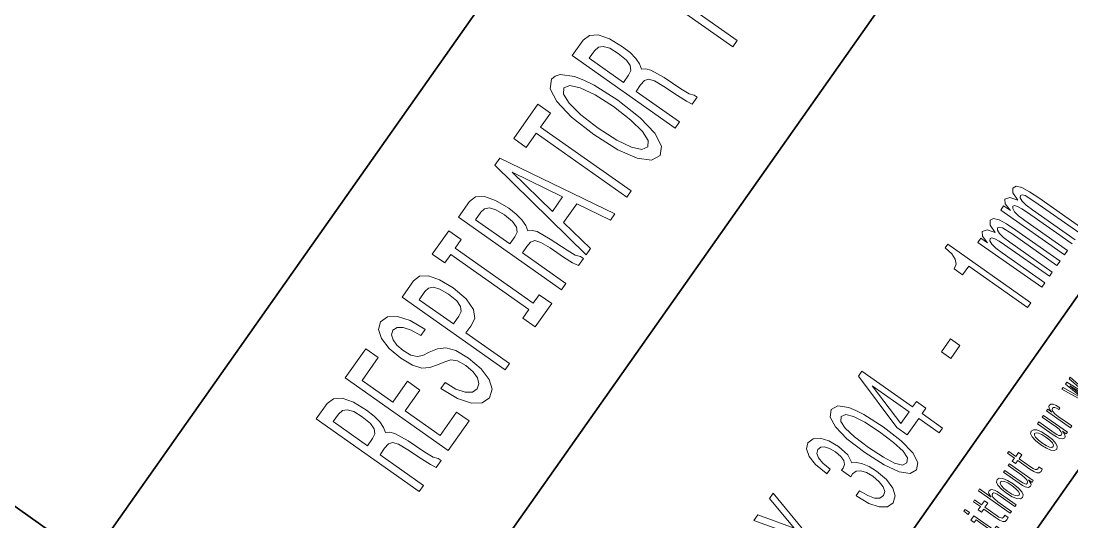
# Model space of a CAD drawing. Extents: x -102847 to 46781, y 197 to 139301.
# Drawn here: x 14575 to 32299, y 52688 to 61133 of the extents above; entities that cross this region are included whole.
import ezdxf

# ---------------------------------------------------------------- set-up
doc = ezdxf.new("R2010")
doc.units = 0

# ---------------------------------------------------------------- blocks, each defined once
blk = doc.blocks.new('Eletronics Cover 2 Upper')
at = {"color": 7, "lineweight": 35}
for p, q in [((265, 14), (265, 70)), ((220, 40), (385, 40)), ((220, 27), (385, 27)), ((220, 14), (385, 14)), ((10, 10), (410, 10)), ((220, 10), (410, 10))]:
    blk.add_line(p, q, dxfattribs=at)
at = {"color": 7, "lineweight": 13}
for points in [[(286.527374, 30.881124), (287.197418, 30.881124), (287.197418, 32.992077), (287.881836, 32.992077), (288.386169, 32.970463), (288.703186, 32.869598), (288.876099, 32.631844), (288.94812, 32.206772), (288.984161, 31.558357), (289.027374, 31.133286), (289.113831, 30.881124), (289.870331, 30.881124), (289.870331, 31.018013), (289.70462, 31.219742), (289.646973, 31.594381), (289.596558, 32.401299), (289.47406, 32.999279), (289.30835, 33.1866), (289.049011, 33.323486), (289.337189, 33.503601), (289.53891, 33.755764), (289.668579, 34.072765), (289.711823, 34.454613), (289.610962, 35.059799), (289.322784, 35.513687), (288.84726, 35.787464), (288.198853, 35.881126), (286.527374, 35.881126)], [(290.958221, 30.881124), (294.128235, 30.881124), (294.128235, 31.486311), (291.621033, 31.486311), (291.621033, 33.179394), (293.854462, 33.179394), (293.854462, 33.777378), (291.621033, 33.777378), (291.621033, 35.275936), (294.070618, 35.275936), (294.070618, 35.881126), (290.958221, 35.881126)], [(295.670044, 32.530979), (295.014404, 32.530979), (295.158508, 31.767292), (295.518738, 31.205332), (296.073486, 30.866714), (296.822784, 30.744236), (297.56485, 30.85951), (298.119598, 31.176514), (298.472626, 31.673632), (298.602325, 32.32925), (298.494232, 32.920029), (298.19165, 33.301872), (297.701721, 33.554035), (297.046112, 33.741356), (296.484161, 33.878242), (296.11673, 34.036743), (295.907776, 34.267292), (295.842957, 34.627522), (295.907776, 34.951729), (296.095093, 35.196686), (296.383301, 35.362392), (296.779541, 35.420029), (297.183014, 35.347984), (297.5, 35.153458), (297.708954, 34.82925), (297.809814, 34.389771), (298.465424, 34.389771), (298.465424, 34.404179), (298.350159, 35.081413), (298.011536, 35.585735), (297.478394, 35.902737), (296.757935, 36.010807), (296.109528, 35.902737), (295.605194, 35.600143), (295.280975, 35.131844), (295.16571, 34.526657), (295.259369, 33.986313), (295.533142, 33.618877), (295.965424, 33.37392), (296.556213, 33.1866), (297.139771, 33.020893), (297.579254, 32.862392), (297.845825, 32.631844), (297.939484, 32.257206), (297.853027, 31.87536), (297.6297, 31.587177), (297.291077, 31.407061), (296.851593, 31.349424), (296.361664, 31.428675), (295.98703, 31.659222), (295.749298, 32.033863)], [(299.625366, 30.881124), (300.288177, 30.881124), (300.288177, 32.992077), (301.023071, 32.992077), (301.765137, 33.028099), (302.355927, 33.280258), (302.737762, 33.770172), (302.867432, 34.440201), (302.766571, 35.059799), (302.478394, 35.513687), (302.002899, 35.787464), (301.354462, 35.881126), (299.625366, 35.881126)], [(305.151306, 31.486311), (304.229126, 31.486311), (304.229126, 30.881124), (306.736328, 30.881124), (306.736328, 31.486311), (305.814117, 31.486311), (305.814117, 35.275936), (306.736328, 35.275936), (306.736328, 35.881126), (304.229126, 35.881126), (304.229126, 35.275936), (305.151306, 35.275936)], [(308.213257, 30.881124), (308.883301, 30.881124), (308.883301, 32.992077), (309.567719, 32.992077), (310.072052, 32.970463), (310.389069, 32.869598), (310.561951, 32.631844), (310.634003, 32.206772), (310.670044, 31.558357), (310.713257, 31.133286), (310.799713, 30.881124), (311.556213, 30.881124), (311.556213, 31.018013), (311.390503, 31.219742), (311.332855, 31.594381), (311.28244, 32.401299), (311.159943, 32.999279), (310.994232, 33.1866), (310.734863, 33.323486), (311.023071, 33.503601), (311.224792, 33.755764), (311.354462, 34.072765), (311.397705, 34.454613), (311.296844, 35.059799), (311.008667, 35.513687), (310.533142, 35.787464), (309.884735, 35.881126), (308.213257, 35.881126)], [(311.966858, 30.881124), (312.6297, 30.881124), (313.15564, 32.350864), (315.151306, 32.350864), (315.677246, 30.881124), (316.354462, 30.881124), (314.524506, 35.888329), (313.789642, 35.888329)], [(318.162842, 30.881124), (318.825653, 30.881124), (318.825653, 35.275936), (320.338623, 35.275936), (320.338623, 35.881126), (316.64267, 35.881126), (316.64267, 35.275936), (318.162842, 35.275936)], [(320.979828, 33.381126), (321.109528, 32.257206), (321.484161, 31.428675), (322.067719, 30.917147), (322.831421, 30.744236), (323.587891, 30.917147), (324.17868, 31.428675), (324.546112, 32.257206), (324.683014, 33.381126), (324.546112, 34.497841), (324.387604, 34.951729), (324.17868, 35.32637), (323.587891, 35.837898), (323.227661, 35.967579), (322.831421, 36.018013), (322.060516, 35.837898), (321.476959, 35.333572), (321.109528, 34.505043)], [(325.561951, 30.881124), (326.231995, 30.881124), (326.231995, 32.992077), (326.916443, 32.992077), (327.420746, 32.970463), (327.737762, 32.869598), (327.910675, 32.631844), (327.982727, 32.206772), (328.018738, 31.558357), (328.061951, 31.133286), (328.148438, 30.881124), (328.904907, 30.881124), (328.904907, 31.018013), (328.739197, 31.219742), (328.68158, 31.594381), (328.631134, 32.401299), (328.508667, 32.999279), (328.342957, 33.1866), (328.083588, 33.323486), (328.371765, 33.503601), (328.573486, 33.755764), (328.703186, 34.072765), (328.746399, 34.454613), (328.645538, 35.059799), (328.357361, 35.513687), (327.881836, 35.787464), (327.233429, 35.881126), (325.561951, 35.881126)], [(334.322784, 30.881124), (334.985596, 30.881124), (334.985596, 32.992077), (335.720459, 32.992077), (336.462555, 33.028099), (337.053314, 33.280258), (337.435181, 33.770172), (337.56485, 34.440201), (337.463989, 35.059799), (337.175812, 35.513687), (336.700287, 35.787464), (336.05188, 35.881126), (334.322784, 35.881126)], [(288.011536, 35.268734), (288.451019, 35.225506), (288.760803, 35.088615), (288.955322, 34.836456), (289.020172, 34.440201), (288.94812, 34.022335), (288.753601, 33.770172), (288.422211, 33.640491), (287.968292, 33.604469), (287.197418, 33.604469), (287.197418, 35.268734)], [(301.174347, 35.268734), (301.606628, 35.225506), (301.923645, 35.088615), (302.110962, 34.836456), (302.175812, 34.440201), (302.10376, 34.022335), (301.909241, 33.770172), (301.57782, 33.640491), (301.123932, 33.604469), (300.288177, 33.604469), (300.288177, 35.268734)], [(309.697418, 35.268734), (310.136902, 35.225506), (310.446686, 35.088615), (310.641205, 34.836456), (310.706055, 34.440201), (310.634003, 34.022335), (310.439484, 33.770172), (310.108063, 33.640491), (309.654175, 33.604469), (308.883301, 33.604469), (308.883301, 35.268734)], [(313.386169, 32.963257), (314.157074, 35.16787), (314.927948, 32.963257)], [(321.671478, 33.381126), (321.750732, 34.252884), (321.988464, 34.894093), (322.355927, 35.283142), (322.831421, 35.420029), (323.299713, 35.283142), (323.667145, 34.886887), (323.904907, 34.245678), (323.991364, 33.381126), (323.904907, 32.509365), (323.667145, 31.868156), (323.299713, 31.479107), (322.831421, 31.349424), (322.355927, 31.479107), (321.988464, 31.868156), (321.750732, 32.502163)], [(327.046112, 35.268734), (327.485596, 35.225506), (327.79541, 35.088615), (327.989929, 34.836456), (328.054749, 34.440201), (327.982727, 34.022335), (327.788208, 33.770172), (327.456787, 33.640491), (327.002899, 33.604469), (326.231995, 33.604469), (326.231995, 35.268734)], [(301.328552, 15.36023), (301.933716, 15.36023), (302.850159, 16.979828), (303.783875, 15.36023), (304.394806, 15.36023), (303.144104, 17.417868), (304.331421, 19.365993), (303.749298, 19.365993), (302.867432, 17.884726), (302.002899, 19.365993), (301.397705, 19.365993), (302.579254, 17.412104)], [(308.342957, 16.616714), (308.342957, 16.576368), (308.435181, 16.023054), (308.706055, 15.608069), (309.132568, 15.342939), (309.697418, 15.244957), (310.296844, 15.342939), (310.746399, 15.596541), (311.034576, 16), (311.138336, 16.518732), (311.092224, 16.858789), (310.965424, 17.135447), (310.757935, 17.348703), (310.481262, 17.504322), (310.855927, 17.815561), (310.988464, 18.311239), (310.902039, 18.760807), (310.654175, 19.100864), (310.250732, 19.314121), (309.697418, 19.38905), (309.17868, 19.296829), (308.780975, 19.043228), (308.521606, 18.639769), (308.435181, 18.103746), (308.435181, 18.0634), (308.94812, 18.0634), (308.994232, 18.432276), (309.144104, 18.697407), (309.386169, 18.858789), (309.726227, 18.916426), (310.02594, 18.870317), (310.244965, 18.749279), (310.377533, 18.553314), (310.429413, 18.288185), (310.377533, 18.005764), (310.239197, 17.815561), (309.997131, 17.700289), (309.668579, 17.665707), (309.443817, 17.671471), (309.443817, 17.216139), (309.726227, 17.227665), (310.089355, 17.175793), (310.360229, 17.037464), (310.521606, 16.812679), (310.579254, 16.518732), (310.515869, 16.184439), (310.348724, 15.9366), (310.083588, 15.78098), (309.731995, 15.729107), (309.368896, 15.786743), (309.10376, 15.959654), (308.936615, 16.236311), (308.873199, 16.616714)], [(311.876099, 17.314121), (311.962555, 16.409222), (312.233429, 15.763689), (312.66571, 15.371758), (313.265137, 15.244957), (313.858795, 15.371758), (314.291077, 15.763689), (314.556213, 16.409222), (314.648438, 17.314121), (314.556213, 18.213257), (314.446686, 18.570604), (314.291077, 18.864553), (313.858795, 19.256485), (313.265137, 19.38905), (312.66571, 19.256485), (312.233429, 18.858789), (311.962555, 18.213257)], [(317.05188, 15.36023), (317.570618, 15.36023), (317.570618, 16.351585), (318.141205, 16.351585), (318.141205, 16.812679), (317.570618, 16.812679), (317.570618, 19.273775), (317.046112, 19.273775), (315.293945, 16.858789), (315.293945, 16.351585), (317.05188, 16.351585)], [(330.510101, 15.36023), (331.034576, 15.36023), (331.034576, 19.38905), (330.642639, 19.38905), (330.53891, 19.037464), (330.331421, 18.801153), (330.014404, 18.662825), (329.576385, 18.616714), (329.576385, 18.207493), (330.510101, 18.207493)], [(312.429413, 17.314121), (312.475525, 18.011528), (312.619598, 18.512968), (312.878967, 18.806915), (313.265137, 18.910664), (313.645538, 18.806915), (313.904907, 18.512968), (314.049011, 18.011528), (314.095093, 17.314121), (314.049011, 16.61095), (313.904907, 16.10951), (313.645538, 15.815562), (313.265137, 15.717579), (312.878967, 15.815562), (312.619598, 16.10951), (312.475525, 16.61095)], [(315.778107, 16.812679), (317.05188, 18.605186), (317.05188, 16.812679)], [(332.688782, 15.36023), (333.15564, 15.36023), (333.15564, 17.429394), (333.184448, 17.740633), (333.270905, 17.965418), (333.403473, 18.097982), (333.576385, 18.149857), (333.714691, 18.103746), (333.806915, 17.988472), (333.853027, 17.792507), (333.870331, 17.533142), (333.870331, 15.36023), (334.30835, 15.36023), (334.30835, 17.429394), (334.337189, 17.734871), (334.423645, 17.959654), (334.561951, 18.097982), (334.734863, 18.149857), (334.873199, 18.103746), (334.965424, 17.988472), (335.023071, 17.533142), (335.023071, 15.36023), (335.489929, 15.36023), (335.489929, 17.498558), (335.46109, 17.942364), (335.368896, 18.282421), (335.184448, 18.489914), (334.884735, 18.564842), (334.533142, 18.449568), (334.262268, 18.115273), (334.049011, 18.443804), (333.69165, 18.564842), (333.363129, 18.449568), (333.138336, 18.126801), (333.138336, 18.455332), (332.688782, 18.455332)], [(322.976959, 16.680115), (324.371765, 16.680115), (324.371765, 17.135447), (322.976959, 17.135447)], [(312.871765, 12.766211), (312.670776, 12.766211), (312.670776, 12.550073), (312.871765, 12.550073)], [(313.840088, 12.173991), (313.840088, 11.59258), (313.853058, 11.404539), (313.913574, 11.274856), (314.034607, 11.199207), (314.239929, 11.173271), (314.464722, 11.184078), (314.464722, 11.348343), (314.300446, 11.335375), (314.151306, 11.352666), (314.07135, 11.4067), (314.036774, 11.497478), (314.030273, 11.625), (314.030273, 12.173991), (314.464722, 12.173991), (314.464722, 12.336096), (314.030273, 12.336096), (314.030273, 12.675432), (313.840088, 12.675432), (313.840088, 12.336096), (313.511536, 12.336096), (313.511536, 12.173991)], [(314.8862, 11.214337), (315.076385, 11.214337), (315.076385, 11.884366), (315.095856, 12.037825), (315.158508, 12.150216), (315.255798, 12.21938), (315.385468, 12.245317), (315.489227, 12.223703), (315.554077, 12.165346), (315.586487, 12.068084), (315.59729, 11.938401), (315.59729, 11.214337), (315.787476, 11.214337), (315.787476, 11.977305), (315.778839, 12.130764), (315.739929, 12.258286), (315.612427, 12.375), (315.413574, 12.416066), (315.305481, 12.400937), (315.212555, 12.359871), (315.134766, 12.295029), (315.076385, 12.206412), (315.076385, 12.766211), (314.8862, 12.766211)], [(319.044708, 12.173991), (319.044708, 11.59258), (319.057678, 11.404539), (319.118195, 11.274856), (319.239227, 11.199207), (319.44455, 11.173271), (319.669342, 11.184078), (319.669342, 11.348343), (319.505066, 11.335375), (319.355957, 11.352666), (319.27597, 11.4067), (319.241394, 11.497478), (319.234894, 11.625), (319.234894, 12.173991), (319.669342, 12.173991), (319.669342, 12.336096), (319.234894, 12.336096), (319.234894, 12.675432), (319.044708, 12.675432), (319.044708, 12.336096), (318.716187, 12.336096), (318.716187, 12.173991)], [(312.865295, 11.37428), (312.865295, 12.336096), (312.376831, 12.336096), (312.376831, 12.173991), (312.67511, 12.173991), (312.67511, 11.37428), (312.286041, 11.37428), (312.286041, 11.214337), (313.258667, 11.214337), (313.258667, 11.37428)], [(316.131165, 11.793588), (316.165741, 11.5299), (316.265167, 11.335375), (316.422943, 11.214337), (316.634766, 11.173271), (316.844421, 11.214337), (317.002197, 11.333214), (317.101624, 11.527738), (317.138367, 11.793588), (317.101624, 12.057277), (317.002197, 12.253963), (316.844421, 12.372839), (316.634766, 12.416066), (316.422943, 12.372839), (316.265167, 12.251801), (316.165741, 12.057277)], [(316.325684, 11.79575), (316.345123, 11.990274), (316.40564, 12.130764), (316.502899, 12.217219), (316.634766, 12.247478), (316.764435, 12.217219), (316.861694, 12.132925), (316.922211, 11.990274), (316.943848, 11.79575), (316.922211, 11.599064), (316.861694, 11.456412), (316.764435, 11.369957), (316.634766, 11.341859), (316.502899, 11.369957), (316.40564, 11.456412), (316.345123, 11.599064)], [(318.383301, 12.375), (318.193115, 12.375), (318.193115, 11.704971), (318.171509, 11.549352), (318.108826, 11.43696), (318.011566, 11.367796), (317.884033, 11.346182), (317.78244, 11.363473), (317.71759, 11.415346), (317.680847, 11.503963), (317.672211, 11.629323), (317.672211, 12.375), (317.482025, 12.375), (317.482025, 11.612032), (317.488495, 11.458573), (317.529572, 11.331052), (317.654938, 11.214337), (317.855927, 11.173271), (317.963989, 11.188401), (318.056946, 11.227305), (318.136902, 11.294309), (318.201752, 11.391571), (318.201752, 11.214337), (318.383301, 11.214337)], [(321.335754, 11.793588), (321.370361, 11.5299), (321.469788, 11.335375), (321.627563, 11.214337), (321.839355, 11.173271), (322.049011, 11.214337), (322.206818, 11.333214), (322.306213, 11.527738), (322.342987, 11.793588), (322.306213, 12.057277), (322.206818, 12.253963), (322.049011, 12.372839), (321.839355, 12.416066), (321.627563, 12.372839), (321.469788, 12.251801), (321.370361, 12.057277)], [(321.530304, 11.79575), (321.549744, 11.990274), (321.61026, 12.130764), (321.70752, 12.217219), (321.839355, 12.247478), (321.969055, 12.217219), (322.066315, 12.132925), (322.126831, 11.990274), (322.148438, 11.79575), (322.126831, 11.599064), (322.066315, 11.456412), (321.969055, 11.369957), (321.839355, 11.341859), (321.70752, 11.369957), (321.61026, 11.456412), (321.549744, 11.599064)], [(323.587952, 12.375), (323.397736, 12.375), (323.397736, 11.704971), (323.376129, 11.549352), (323.313446, 11.43696), (323.216187, 11.367796), (323.088654, 11.346182), (322.987061, 11.363473), (322.922241, 11.415346), (322.885498, 11.503963), (322.876831, 11.629323), (322.876831, 12.375), (322.686646, 12.375), (322.686646, 11.612032), (322.693115, 11.458573), (322.734192, 11.331052), (322.859558, 11.214337), (323.060547, 11.173271), (323.16864, 11.188401), (323.261566, 11.227305), (323.341553, 11.294309), (323.406372, 11.391571), (323.406372, 11.214337), (323.587952, 11.214337)], [(324.065613, 11.214337), (324.255798, 11.214337), (324.255798, 11.877882), (324.275269, 12.037825), (324.333618, 12.152378), (324.428711, 12.221542), (324.556244, 12.245317), (324.651337, 12.230187), (324.722656, 12.18696), (324.7659, 12.113473), (324.781006, 12.01405), (324.973389, 12.01405), (324.947449, 12.189121), (324.876129, 12.314482), (324.757263, 12.39013), (324.595154, 12.416066), (324.484924, 12.398775), (324.389801, 12.355548), (324.305511, 12.282061), (324.238525, 12.182637), (324.238525, 12.375), (324.065613, 12.375)], [(326.871094, 11.214337), (327.044006, 12.199928), (327.216919, 11.214337), (327.398468, 11.214337), (327.683777, 12.375), (327.500061, 12.375), (327.307678, 11.389409), (327.136932, 12.375), (326.948883, 12.375), (326.778137, 11.389409), (326.585785, 12.375), (326.404236, 12.375), (326.689514, 11.214337)]]:
    blk.add_lwpolyline(points, close=True, dxfattribs=at)
for points in [[(337.778107, 15.36023), (337.778107, 17.429394), (337.806915, 17.734871), (337.893372, 17.959654), (338.031708, 18.097982), (338.20462, 18.149857), (338.342957, 18.103746), (338.435181, 17.988472), (338.492798, 17.533142), (338.492798, 15.36023)], [(338.959656, 15.36023), (338.959656, 17.498558), (338.930847, 17.942364), (338.838623, 18.282421), (338.654175, 18.489914), (338.354462, 18.564842), (338.002899, 18.449568), (337.731995, 18.115273), (337.518738, 18.443804), (337.161377, 18.564842), (336.832855, 18.449568), (336.608093, 18.126801), (336.608093, 18.455332), (336.158508, 18.455332), (336.158508, 15.36023), (336.625366, 15.36023), (336.625366, 17.429394), (336.654175, 17.740633), (336.740631, 17.965418), (336.873199, 18.097982), (337.046112, 18.149857), (337.184448, 18.103746), (337.276672, 17.988472), (337.322784, 17.792507), (337.340057, 17.533142), (337.340057, 15.36023)]]:
    blk.add_lwpolyline(points, dxfattribs=at)

msp = doc.modelspace()

# ---------------------------------------------------------------- block references
at = {"xscale": 191.9987919355817, "yscale": 424.9905550316047, "zscale": 191.9987919355817, "rotation": 54.82461164943881}
msp.add_blockref('Eletronics Cover 2 Upper', (326.41, 672.259), dxfattribs=at)

doc.saveas('drawing.dxf')
